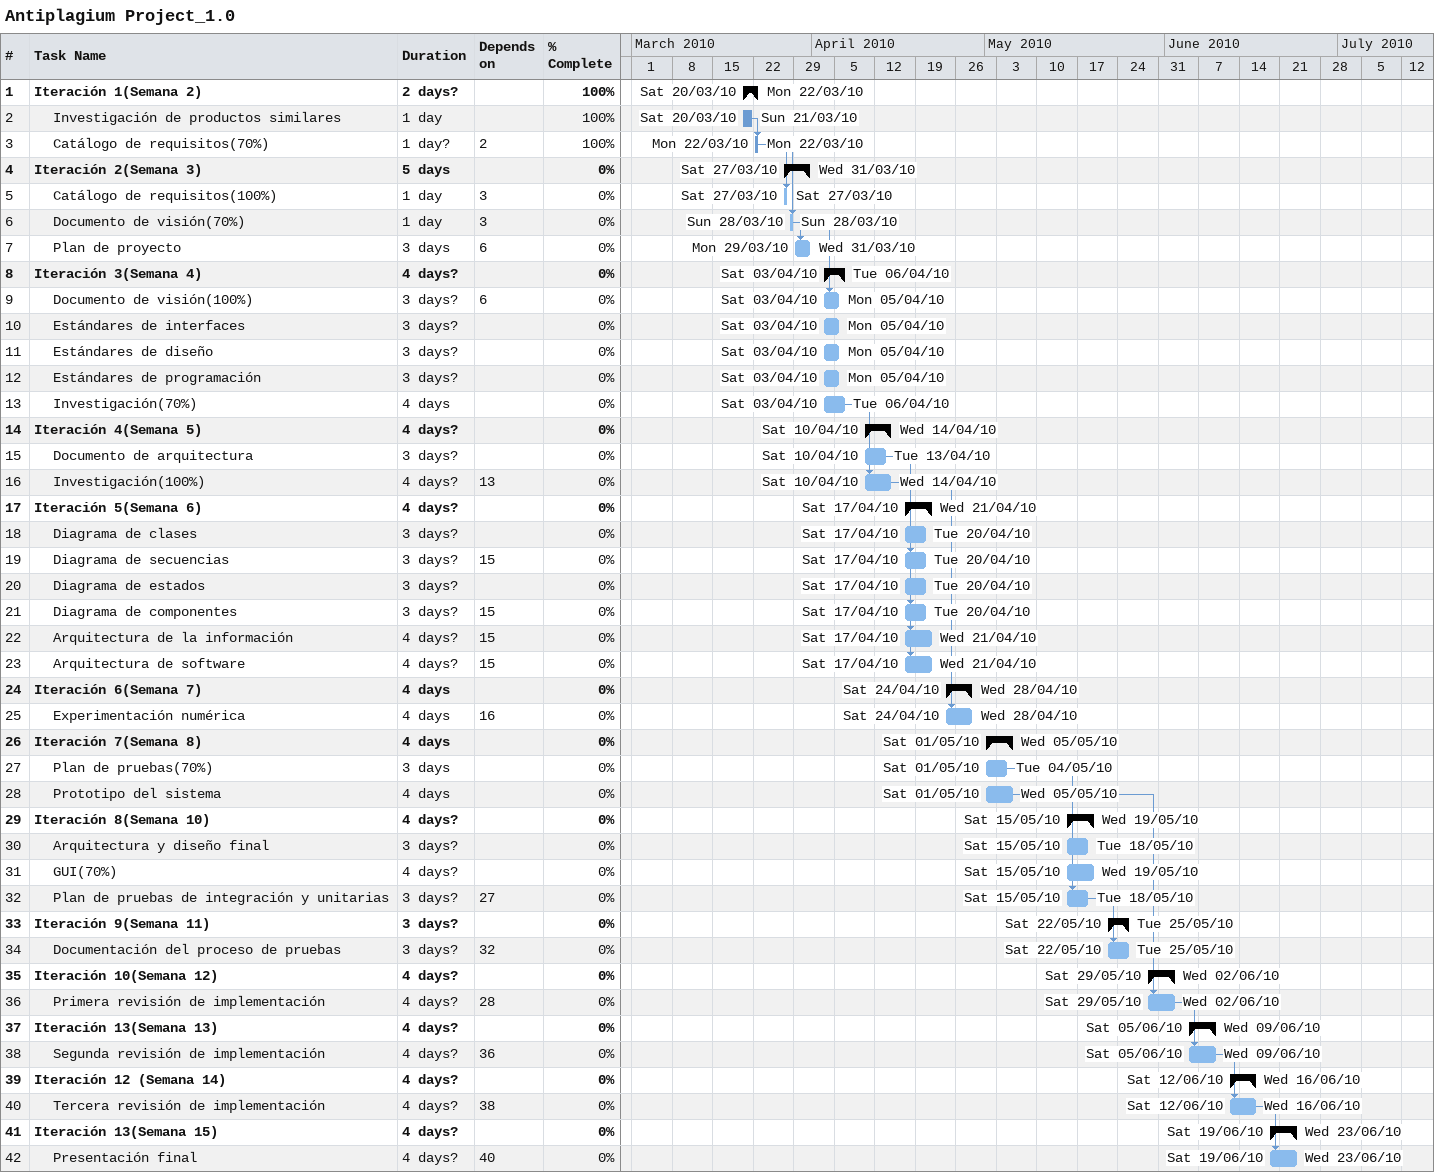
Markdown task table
Antiplagium Project_1.0

| ID | Level | Task | Duration | Start | Finish | Predecessors | % complete |
|---|---|---|---|---|---|---|---|
| 1 | 1 | **Iteración 1(Semana 2)** | 2d? | 2010-03-20 | 2010-03-22 |  | 100 |
| 2 | 2 | Investigación de productos similares | 1d | 2010-03-20 | 2010-03-21 |  | 100 |
| 3 | 2 | Catálogo de requisitos(70%) | 1d? | 2010-03-22 | 2010-03-22 | 2 | 100 |
| 4 | 1 | **Iteración 2(Semana 3)** | 5d | 2010-03-27 | 2010-03-31 |  | 0 |
| 5 | 2 | Catálogo de requisitos(100%) | 1d | 2010-03-27 | 2010-03-27 | 3 | 0 |
| 6 | 2 | Documento de visión(70%) | 1d | 2010-03-28 | 2010-03-28 | 3 | 0 |
| 7 | 2 | Plan de proyecto | 3d | 2010-03-29 | 2010-03-31 | 6 | 0 |
| 8 | 1 | **Iteración 3(Semana 4)** | 4d? | 2010-04-03 | 2010-04-06 |  | 0 |
| 9 | 2 | Documento de visión(100%) | 3d? | 2010-04-03 | 2010-04-05 | 6 | 0 |
| 10 | 2 | Estándares de interfaces | 3d? | 2010-04-03 | 2010-04-05 |  | 0 |
| 11 | 2 | Estándares de diseño | 3d? | 2010-04-03 | 2010-04-05 |  | 0 |
| 12 | 2 | Estándares de programación | 3d? | 2010-04-03 | 2010-04-05 |  | 0 |
| 13 | 2 | Investigación(70%) | 4d | 2010-04-03 | 2010-04-06 |  | 0 |
| 14 | 1 | **Iteración 4(Semana 5)** | 4d? | 2010-04-10 | 2010-04-14 |  | 0 |
| 15 | 2 | Documento de arquitectura | 3d? | 2010-04-10 | 2010-04-13 |  | 0 |
| 16 | 2 | Investigación(100%) | 4d? | 2010-04-10 | 2010-04-14 | 13 | 0 |
| 17 | 1 | **Iteración 5(Semana 6)** | 4d? | 2010-04-17 | 2010-04-21 |  | 0 |
| 18 | 2 | Diagrama de clases | 3d? | 2010-04-17 | 2010-04-20 |  | 0 |
| 19 | 2 | Diagrama de secuencias | 3d? | 2010-04-17 | 2010-04-20 | 15 | 0 |
| 20 | 2 | Diagrama de estados | 3d? | 2010-04-17 | 2010-04-20 |  | 0 |
| 21 | 2 | Diagrama de componentes | 3d? | 2010-04-17 | 2010-04-20 | 15 | 0 |
| 22 | 2 | Arquitectura de la información | 4d? | 2010-04-17 | 2010-04-21 | 15 | 0 |
| 23 | 2 | Arquitectura de software | 4d? | 2010-04-17 | 2010-04-21 | 15 | 0 |
| 24 | 1 | **Iteración 6(Semana 7)** | 4d | 2010-04-24 | 2010-04-28 |  | 0 |
| 25 | 2 | Experimentación numérica | 4d | 2010-04-24 | 2010-04-28 | 16 | 0 |
| 26 | 1 | **Iteración 7(Semana 8)** | 4d | 2010-05-01 | 2010-05-05 |  | 0 |
| 27 | 2 | Plan de pruebas(70%) | 3d | 2010-05-01 | 2010-05-04 |  | 0 |
| 28 | 2 | Prototipo del sistema | 4d | 2010-05-01 | 2010-05-05 |  | 0 |
| 29 | 1 | **Iteración 8(Semana 10)** | 4d? | 2010-05-15 | 2010-05-19 |  | 0 |
| 30 | 2 | Arquitectura y diseño final | 3d? | 2010-05-15 | 2010-05-18 |  | 0 |
| 31 | 2 | GUI(70%) | 4d? | 2010-05-15 | 2010-05-19 |  | 0 |
| 32 | 2 | Plan de pruebas de integración y unitarias | 3d? | 2010-05-15 | 2010-05-18 | 27 | 0 |
| 33 | 1 | **Iteración 9(Semana 11)** | 3d? | 2010-05-22 | 2010-05-25 |  | 0 |
| 34 | 2 | Documentación del proceso de pruebas | 3d? | 2010-05-22 | 2010-05-25 | 32 | 0 |
| 35 | 1 | **Iteración 10(Semana 12)** | 4d? | 2010-05-29 | 2010-06-02 |  | 0 |
| 36 | 2 | Primera revisión de implementación | 4d? | 2010-05-29 | 2010-06-02 | 28 | 0 |
| 37 | 1 | **Iteración 13(Semana 13)** | 4d? | 2010-06-05 | 2010-06-09 |  | 0 |
| 38 | 2 | Segunda revisión de implementación | 4d? | 2010-06-05 | 2010-06-09 | 36 | 0 |
| 39 | 1 | **Iteración 12 (Semana 14)** | 4d? | 2010-06-12 | 2010-06-16 |  | 0 |
| 40 | 2 | Tercera revisión de implementación | 4d? | 2010-06-12 | 2010-06-16 | 38 | 0 |
| 41 | 1 | **Iteración 13(Semana 15)** | 4d? | 2010-06-19 | 2010-06-23 |  | 0 |
| 42 | 2 | Presentación final | 4d? | 2010-06-19 | 2010-06-23 | 40 | 0 |
